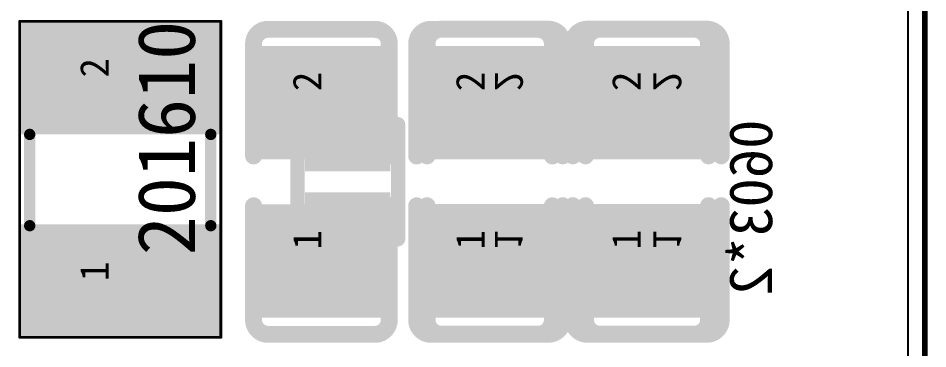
# Model space of a CAD drawing. Header units: millimetres. Extents: x 7.33 to 10.08, y 7.01 to 8.78.
# Drawn here: x 9.7586 to 10.075, y 8.187 to 8.3021 of the extents above; entities that cross this region are included whole.
import ezdxf

# ---------------------------------------------------------------- set-up
doc = ezdxf.new("R2010")
doc.units = ezdxf.units.MM
doc.header["$MEASUREMENT"] = 0
for name, color, linetype in [('BottomLayer', 5, 'Continuous'), ('BottomOverlay', 54, 'Continuous'), ('BottomPaste', 16, 'Continuous'), ('BottomSolder', 6, 'Continuous'), ('KeepOutLayer', 6, 'Continuous'), ('Mechanical1', 6, 'Continuous'), ('Mechanical16', 56, 'Continuous'), ('Mechanical20', 56, 'Continuous'), ('Mechanical5', 56, 'Continuous'), ('MidLayer5', 130, 'Continuous'), ('MidLayer6', 216, 'Continuous'), ('TopLayer', 1, 'Continuous'), ('TopOverlay', 2, 'Continuous'), ('TopPaste', 8, 'Continuous'), ('TopSolder', 216, 'Continuous')]:
    doc.layers.add(name, color=color, linetype=linetype)

# ---------------------------------------------------------------- blocks, each defined once
blk = doc.blocks.new('IND_201610_237')
at = {"layer": 'Mechanical16'}
for points, const_width in [([(0.055, 0.035), (-0.055, 0.035)], 0.001), ([(-0.055, -0.035), (-0.055, 0.035)], 0.001), ([(0.055, -0.035), (0.055, 0.035)], 0.001), ([(0.01565, 0.0315), (-0.01615, 0.0315)], 0.00394), ([(0.01565, -0.0315), (-0.01615, -0.0315)], 0.00394), ([(0.055, -0.035), (-0.055, -0.035)], 0.001)]:
    blk.add_lwpolyline(points, dxfattribs=dict(at, const_width=const_width))
for points, const_width in [([(-0.05525, 0.035, 1), (-0.05475, 0.035, 1)], 0.0005), ([(-0.05525, 0.035, 1), (-0.05475, 0.035, 1)], 0.0005), ([(0.05475, 0.035, 1), (0.05525, 0.035, 1)], 0.0005), ([(0.05475, 0.035, 1), (0.05525, 0.035, 1)], 0.0005), ([(-0.017135, 0.0315, 1), (-0.015165, 0.0315, 1)], 0.00197), ([(0.014665, 0.0315, 1), (0.016635, 0.0315, 1)], 0.00197), ([(-0.017135, -0.0315, 1), (-0.015165, -0.0315, 1)], 0.00197), ([(0.014665, -0.0315, 1), (0.016635, -0.0315, 1)], 0.00197), ([(-0.05525, -0.035, 1), (-0.05475, -0.035, 1)], 0.0005), ([(-0.05525, -0.035, 1), (-0.05475, -0.035, 1)], 0.0005), ([(0.05475, -0.035, 1), (0.05525, -0.035, 1)], 0.0005), ([(0.05475, -0.035, 1), (0.05525, -0.035, 1)], 0.0005)]:
    blk.add_lwpolyline(points, format="xyb", close=True, dxfattribs=dict(at, const_width=const_width))
at = {"layer": 'TopLayer'}
for points in [[(-0.051178, 0.031496), (-0.051178, -0.031496), (-0.019682, 0.031496), (-0.019682, -0.031496)], [(0.019682, 0.031496), (0.019682, -0.031496), (0.051178, 0.031496), (0.051178, -0.031496)]]:
    blk.add_solid(points, dxfattribs=at)
at = {"layer": 'TopOverlay', "const_width": 0.00394}
for points in [[(0.01565, 0.0315), (-0.01615, 0.0315)], [(0.01565, -0.0315), (-0.01615, -0.0315)]]:
    blk.add_lwpolyline(points, dxfattribs=at)
at = {"layer": 'TopOverlay', "const_width": 0.00197}
for points in [[(-0.017135, 0.0315, 1), (-0.015165, 0.0315, 1)], [(0.014665, 0.0315, 1), (0.016635, 0.0315, 1)], [(-0.017135, -0.0315, 1), (-0.015165, -0.0315, 1)], [(0.014665, -0.0315, 1), (0.016635, -0.0315, 1)]]:
    blk.add_lwpolyline(points, format="xyb", close=True, dxfattribs=at)
at = {"layer": 'TopPaste'}
for points in [[(-0.051178, 0.031496), (-0.051178, -0.031496), (-0.019682, 0.031496), (-0.019682, -0.031496)], [(0.019682, 0.031496), (0.019682, -0.031496), (0.051178, 0.031496), (0.051178, -0.031496)]]:
    blk.add_solid(points, dxfattribs=at)
at = {"layer": 'TopSolder'}
for points in [[(-0.055178, 0.035496), (-0.055178, -0.035496), (-0.015682, 0.035496), (-0.015682, -0.035496)], [(0.015682, 0.035496), (0.015682, -0.035496), (0.055178, 0.035496), (0.055178, -0.035496)]]:
    blk.add_solid(points, dxfattribs=at)
at = {"layer": 'Mechanical20'}
for s, p in [('1', (-0.03543, 0.004)), ('2', (0.03543, 0.004))]:
    blk.add_text(s, height=0.01, dxfattribs=at).set_placement(p)
blk = doc.blocks.new('C0603_B_438')
at = {"layer": 'BottomLayer'}
for points in [[(-0.01181, 0.01771), (-0.04331, 0.01771), (-0.01181, -0.01771), (-0.04331, -0.01771)], [(0.04331, 0.01771), (0.01181, 0.01771), (0.04331, -0.01771), (0.01181, -0.01771)]]:
    blk.add_solid(points, dxfattribs=at)
at = {"layer": 'BottomOverlay', "const_width": 0.00591}
for points in [[(-0.0531, 0.0186, -0.414214), (-0.0481, 0.0236)], [(0.0481, 0.0236, -0.414214), (0.0531, 0.0186)], [(-0.0481, -0.0236, -0.414214), (-0.0531, -0.0186)], [(0.0531, -0.0186, -0.414214), (0.0481, -0.0236)]]:
    blk.add_lwpolyline(points, format="xyb", dxfattribs=at)
for points in [[(-0.00836, 0.0236), (-0.0481, 0.0236)], [(0.0481, 0.0236), (0.00902, 0.0236)], [(-0.0531, -0.0186), (-0.0531, 0.0186)], [(0.0531, -0.0186), (0.0531, 0.0186)], [(-0.00836, -0.0236), (-0.0481, -0.0236)], [(0.0481, -0.0236), (0.00902, -0.0236)]]:
    blk.add_lwpolyline(points, dxfattribs=at)
at = {"layer": 'BottomOverlay', "const_width": 0.00296}
for points in [[(-0.04958, 0.0236, 1), (-0.04662, 0.0236, 1)], [(-0.04958, 0.0236, 1), (-0.04662, 0.0236, 1)], [(-0.00984, 0.0236, 1), (-0.00688, 0.0236, 1)], [(0.00754, 0.0236, 1), (0.0105, 0.0236, 1)], [(0.04662, 0.0236, 1), (0.04958, 0.0236, 1)], [(0.04662, 0.0236, 1), (0.04958, 0.0236, 1)], [(-0.05458, 0.0186, 1), (-0.05162, 0.0186, 1)], [(-0.05458, 0.0186, 1), (-0.05162, 0.0186, 1)], [(0.05162, 0.0186, 1), (0.05458, 0.0186, 1)], [(0.05162, 0.0186, 1), (0.05458, 0.0186, 1)], [(-0.05458, -0.0186, 1), (-0.05162, -0.0186, 1)], [(-0.05458, -0.0186, 1), (-0.05162, -0.0186, 1)], [(0.05162, -0.0186, 1), (0.05458, -0.0186, 1)], [(0.05162, -0.0186, 1), (0.05458, -0.0186, 1)], [(-0.04958, -0.0236, 1), (-0.04662, -0.0236, 1)], [(-0.04958, -0.0236, 1), (-0.04662, -0.0236, 1)], [(-0.00984, -0.0236, 1), (-0.00688, -0.0236, 1)], [(0.00754, -0.0236, 1), (0.0105, -0.0236, 1)], [(0.04662, -0.0236, 1), (0.04958, -0.0236, 1)], [(0.04662, -0.0236, 1), (0.04958, -0.0236, 1)]]:
    blk.add_lwpolyline(points, format="xyb", close=True, dxfattribs=at)
at = {"layer": 'BottomPaste'}
for points in [[(-0.01181, 0.01771), (-0.04331, 0.01771), (-0.01181, -0.01771), (-0.04331, -0.01771)], [(0.04331, 0.01771), (0.01181, 0.01771), (0.04331, -0.01771), (0.01181, -0.01771)]]:
    blk.add_solid(points, dxfattribs=at)
at = {"layer": 'BottomSolder'}
for points in [[(-0.00781, 0.02171), (-0.04731, 0.02171), (-0.00781, -0.02171), (-0.04731, -0.02171)], [(0.04731, 0.02171), (0.00781, 0.02171), (0.04731, -0.02171), (0.00781, -0.02171)]]:
    blk.add_solid(points, dxfattribs=at)
at = {"layer": 'Mechanical16', "const_width": 0.00591}
for points in [[(-0.0531, 0.0186, -0.414214), (-0.0481, 0.0236)], [(0.0481, 0.0236, -0.414214), (0.0531, 0.0186)], [(-0.0481, -0.0236, -0.414214), (-0.0531, -0.0186)], [(0.0531, -0.0186, -0.414214), (0.0481, -0.0236)]]:
    blk.add_lwpolyline(points, format="xyb", dxfattribs=at)
for points in [[(-0.00836, 0.0236), (-0.0481, 0.0236)], [(0.0481, 0.0236), (0.00902, 0.0236)], [(-0.0531, -0.0186), (-0.0531, 0.0186)], [(0.0531, -0.0186), (0.0531, 0.0186)], [(-0.00836, -0.0236), (-0.0481, -0.0236)], [(0.0481, -0.0236), (0.00902, -0.0236)]]:
    blk.add_lwpolyline(points, dxfattribs=at)
at = {"layer": 'Mechanical16', "const_width": 0.00296}
for points in [[(-0.04958, 0.0236, 1), (-0.04662, 0.0236, 1)], [(-0.04958, 0.0236, 1), (-0.04662, 0.0236, 1)], [(-0.00984, 0.0236, 1), (-0.00688, 0.0236, 1)], [(0.00754, 0.0236, 1), (0.0105, 0.0236, 1)], [(0.04662, 0.0236, 1), (0.04958, 0.0236, 1)], [(0.04662, 0.0236, 1), (0.04958, 0.0236, 1)], [(-0.05458, 0.0186, 1), (-0.05162, 0.0186, 1)], [(-0.05458, 0.0186, 1), (-0.05162, 0.0186, 1)], [(0.05162, 0.0186, 1), (0.05458, 0.0186, 1)], [(0.05162, 0.0186, 1), (0.05458, 0.0186, 1)], [(-0.05458, -0.0186, 1), (-0.05162, -0.0186, 1)], [(-0.05458, -0.0186, 1), (-0.05162, -0.0186, 1)], [(0.05162, -0.0186, 1), (0.05458, -0.0186, 1)], [(0.05162, -0.0186, 1), (0.05458, -0.0186, 1)], [(-0.04958, -0.0236, 1), (-0.04662, -0.0236, 1)], [(-0.04958, -0.0236, 1), (-0.04662, -0.0236, 1)], [(-0.00984, -0.0236, 1), (-0.00688, -0.0236, 1)], [(0.00754, -0.0236, 1), (0.0105, -0.0236, 1)], [(0.04662, -0.0236, 1), (0.04958, -0.0236, 1)], [(0.04662, -0.0236, 1), (0.04958, -0.0236, 1)]]:
    blk.add_lwpolyline(points, format="xyb", close=True, dxfattribs=at)
at = {"layer": 'Mechanical20', "text_generation_flag": 2}
for s, p in [('1', (-0.02356, 0)), ('2', (0.03156, 0))]:
    blk.add_text(s, height=0.01, rotation=-180, dxfattribs=at).set_placement(p)
blk = doc.blocks.new('C0603_439')
at = {"layer": 'Mechanical16', "const_width": 0.00591}
for points in [[(-0.0531, 0.0186, -0.414214), (-0.0481, 0.0236)], [(0.0481, 0.0236, -0.414214), (0.0531, 0.0186)], [(-0.0481, -0.0236, -0.414214), (-0.0531, -0.0186)], [(0.0531, -0.0186, -0.414214), (0.0481, -0.0236)]]:
    blk.add_lwpolyline(points, format="xyb", dxfattribs=at)
for points in [[(-0.00836, 0.0236), (-0.0481, 0.0236)], [(0.0481, 0.0236), (0.00902, 0.0236)], [(-0.0531, -0.0186), (-0.0531, 0.0186)], [(0.0531, -0.0186), (0.0531, 0.0186)], [(-0.00836, -0.0236), (-0.0481, -0.0236)], [(0.0481, -0.0236), (0.00902, -0.0236)]]:
    blk.add_lwpolyline(points, dxfattribs=at)
at = {"layer": 'Mechanical16', "const_width": 0.00296}
for points in [[(-0.04958, 0.0236, 1), (-0.04662, 0.0236, 1)], [(-0.04958, 0.0236, 1), (-0.04662, 0.0236, 1)], [(-0.00984, 0.0236, 1), (-0.00688, 0.0236, 1)], [(0.00754, 0.0236, 1), (0.0105, 0.0236, 1)], [(0.04662, 0.0236, 1), (0.04958, 0.0236, 1)], [(0.04662, 0.0236, 1), (0.04958, 0.0236, 1)], [(-0.05458, 0.0186, 1), (-0.05162, 0.0186, 1)], [(-0.05458, 0.0186, 1), (-0.05162, 0.0186, 1)], [(0.05162, 0.0186, 1), (0.05458, 0.0186, 1)], [(0.05162, 0.0186, 1), (0.05458, 0.0186, 1)], [(-0.05458, -0.0186, 1), (-0.05162, -0.0186, 1)], [(-0.05458, -0.0186, 1), (-0.05162, -0.0186, 1)], [(0.05162, -0.0186, 1), (0.05458, -0.0186, 1)], [(0.05162, -0.0186, 1), (0.05458, -0.0186, 1)], [(-0.04958, -0.0236, 1), (-0.04662, -0.0236, 1)], [(-0.04958, -0.0236, 1), (-0.04662, -0.0236, 1)], [(-0.00984, -0.0236, 1), (-0.00688, -0.0236, 1)], [(0.00754, -0.0236, 1), (0.0105, -0.0236, 1)], [(0.04662, -0.0236, 1), (0.04958, -0.0236, 1)], [(0.04662, -0.0236, 1), (0.04958, -0.0236, 1)]]:
    blk.add_lwpolyline(points, format="xyb", close=True, dxfattribs=at)
at = {"layer": 'TopLayer'}
for points in [[(-0.01181, 0.01771), (-0.04331, 0.01771), (-0.01181, -0.01771), (-0.04331, -0.01771)], [(0.04331, 0.01771), (0.01181, 0.01771), (0.04331, -0.01771), (0.01181, -0.01771)]]:
    blk.add_solid(points, dxfattribs=at)
at = {"layer": 'TopOverlay', "const_width": 0.00591}
for points in [[(-0.0531, 0.0186, -0.414214), (-0.0481, 0.0236)], [(0.0481, 0.0236, -0.414214), (0.0531, 0.0186)], [(-0.0481, -0.0236, -0.414214), (-0.0531, -0.0186)], [(0.0531, -0.0186, -0.414214), (0.0481, -0.0236)]]:
    blk.add_lwpolyline(points, format="xyb", dxfattribs=at)
for points in [[(-0.00836, 0.0236), (-0.0481, 0.0236)], [(0.0481, 0.0236), (0.00902, 0.0236)], [(-0.0531, -0.0186), (-0.0531, 0.0186)], [(0.0531, -0.0186), (0.0531, 0.0186)], [(-0.00836, -0.0236), (-0.0481, -0.0236)], [(0.0481, -0.0236), (0.00902, -0.0236)]]:
    blk.add_lwpolyline(points, dxfattribs=at)
at = {"layer": 'TopOverlay', "const_width": 0.00296}
for points in [[(-0.04958, 0.0236, 1), (-0.04662, 0.0236, 1)], [(-0.04958, 0.0236, 1), (-0.04662, 0.0236, 1)], [(-0.00984, 0.0236, 1), (-0.00688, 0.0236, 1)], [(0.00754, 0.0236, 1), (0.0105, 0.0236, 1)], [(0.04662, 0.0236, 1), (0.04958, 0.0236, 1)], [(0.04662, 0.0236, 1), (0.04958, 0.0236, 1)], [(-0.05458, 0.0186, 1), (-0.05162, 0.0186, 1)], [(-0.05458, 0.0186, 1), (-0.05162, 0.0186, 1)], [(0.05162, 0.0186, 1), (0.05458, 0.0186, 1)], [(0.05162, 0.0186, 1), (0.05458, 0.0186, 1)], [(-0.05458, -0.0186, 1), (-0.05162, -0.0186, 1)], [(-0.05458, -0.0186, 1), (-0.05162, -0.0186, 1)], [(0.05162, -0.0186, 1), (0.05458, -0.0186, 1)], [(0.05162, -0.0186, 1), (0.05458, -0.0186, 1)], [(-0.04958, -0.0236, 1), (-0.04662, -0.0236, 1)], [(-0.04958, -0.0236, 1), (-0.04662, -0.0236, 1)], [(-0.00984, -0.0236, 1), (-0.00688, -0.0236, 1)], [(0.00754, -0.0236, 1), (0.0105, -0.0236, 1)], [(0.04662, -0.0236, 1), (0.04958, -0.0236, 1)], [(0.04662, -0.0236, 1), (0.04958, -0.0236, 1)]]:
    blk.add_lwpolyline(points, format="xyb", close=True, dxfattribs=at)
at = {"layer": 'TopPaste'}
for points in [[(-0.01181, 0.01771), (-0.04331, 0.01771), (-0.01181, -0.01771), (-0.04331, -0.01771)], [(0.04331, 0.01771), (0.01181, 0.01771), (0.04331, -0.01771), (0.01181, -0.01771)]]:
    blk.add_solid(points, dxfattribs=at)
at = {"layer": 'TopSolder'}
for points in [[(-0.00781, 0.02171), (-0.04731, 0.02171), (-0.00781, -0.02171), (-0.04731, -0.02171)], [(0.04731, 0.02171), (0.00781, 0.02171), (0.04731, -0.02171), (0.00781, -0.02171)]]:
    blk.add_solid(points, dxfattribs=at)
at = {"layer": 'Mechanical20'}
for s, p in [('1', (-0.02356, 0)), ('2', (0.03156, 0))]:
    blk.add_text(s, height=0.01, dxfattribs=at).set_placement(p)
blk = doc.blocks.new('C0603_440')
at = {"layer": 'Mechanical16', "const_width": 0.00591}
for points in [[(-0.0531, 0.0186, -0.414214), (-0.0481, 0.0236)], [(0.0481, 0.0236, -0.414214), (0.0531, 0.0186)], [(-0.0481, -0.0236, -0.414214), (-0.0531, -0.0186)], [(0.0531, -0.0186, -0.414214), (0.0481, -0.0236)]]:
    blk.add_lwpolyline(points, format="xyb", dxfattribs=at)
for points in [[(-0.00836, 0.0236), (-0.0481, 0.0236)], [(0.0481, 0.0236), (0.00902, 0.0236)], [(-0.0531, -0.0186), (-0.0531, 0.0186)], [(0.0531, -0.0186), (0.0531, 0.0186)], [(-0.00836, -0.0236), (-0.0481, -0.0236)], [(0.0481, -0.0236), (0.00902, -0.0236)]]:
    blk.add_lwpolyline(points, dxfattribs=at)
at = {"layer": 'Mechanical16', "const_width": 0.00296}
for points in [[(-0.04958, 0.0236, 1), (-0.04662, 0.0236, 1)], [(-0.04958, 0.0236, 1), (-0.04662, 0.0236, 1)], [(-0.00984, 0.0236, 1), (-0.00688, 0.0236, 1)], [(0.00754, 0.0236, 1), (0.0105, 0.0236, 1)], [(0.04662, 0.0236, 1), (0.04958, 0.0236, 1)], [(0.04662, 0.0236, 1), (0.04958, 0.0236, 1)], [(-0.05458, 0.0186, 1), (-0.05162, 0.0186, 1)], [(-0.05458, 0.0186, 1), (-0.05162, 0.0186, 1)], [(0.05162, 0.0186, 1), (0.05458, 0.0186, 1)], [(0.05162, 0.0186, 1), (0.05458, 0.0186, 1)], [(-0.05458, -0.0186, 1), (-0.05162, -0.0186, 1)], [(-0.05458, -0.0186, 1), (-0.05162, -0.0186, 1)], [(0.05162, -0.0186, 1), (0.05458, -0.0186, 1)], [(0.05162, -0.0186, 1), (0.05458, -0.0186, 1)], [(-0.04958, -0.0236, 1), (-0.04662, -0.0236, 1)], [(-0.04958, -0.0236, 1), (-0.04662, -0.0236, 1)], [(-0.00984, -0.0236, 1), (-0.00688, -0.0236, 1)], [(0.00754, -0.0236, 1), (0.0105, -0.0236, 1)], [(0.04662, -0.0236, 1), (0.04958, -0.0236, 1)], [(0.04662, -0.0236, 1), (0.04958, -0.0236, 1)]]:
    blk.add_lwpolyline(points, format="xyb", close=True, dxfattribs=at)
at = {"layer": 'TopLayer'}
for points in [[(-0.01181, 0.01771), (-0.04331, 0.01771), (-0.01181, -0.01771), (-0.04331, -0.01771)], [(0.04331, 0.01771), (0.01181, 0.01771), (0.04331, -0.01771), (0.01181, -0.01771)]]:
    blk.add_solid(points, dxfattribs=at)
at = {"layer": 'TopOverlay', "const_width": 0.00591}
for points in [[(-0.0531, 0.0186, -0.414214), (-0.0481, 0.0236)], [(0.0481, 0.0236, -0.414214), (0.0531, 0.0186)], [(-0.0481, -0.0236, -0.414214), (-0.0531, -0.0186)], [(0.0531, -0.0186, -0.414214), (0.0481, -0.0236)]]:
    blk.add_lwpolyline(points, format="xyb", dxfattribs=at)
for points in [[(-0.00836, 0.0236), (-0.0481, 0.0236)], [(0.0481, 0.0236), (0.00902, 0.0236)], [(-0.0531, -0.0186), (-0.0531, 0.0186)], [(0.0531, -0.0186), (0.0531, 0.0186)], [(-0.00836, -0.0236), (-0.0481, -0.0236)], [(0.0481, -0.0236), (0.00902, -0.0236)]]:
    blk.add_lwpolyline(points, dxfattribs=at)
at = {"layer": 'TopOverlay', "const_width": 0.00296}
for points in [[(-0.04958, 0.0236, 1), (-0.04662, 0.0236, 1)], [(-0.04958, 0.0236, 1), (-0.04662, 0.0236, 1)], [(-0.00984, 0.0236, 1), (-0.00688, 0.0236, 1)], [(0.00754, 0.0236, 1), (0.0105, 0.0236, 1)], [(0.04662, 0.0236, 1), (0.04958, 0.0236, 1)], [(0.04662, 0.0236, 1), (0.04958, 0.0236, 1)], [(-0.05458, 0.0186, 1), (-0.05162, 0.0186, 1)], [(-0.05458, 0.0186, 1), (-0.05162, 0.0186, 1)], [(0.05162, 0.0186, 1), (0.05458, 0.0186, 1)], [(0.05162, 0.0186, 1), (0.05458, 0.0186, 1)], [(-0.05458, -0.0186, 1), (-0.05162, -0.0186, 1)], [(-0.05458, -0.0186, 1), (-0.05162, -0.0186, 1)], [(0.05162, -0.0186, 1), (0.05458, -0.0186, 1)], [(0.05162, -0.0186, 1), (0.05458, -0.0186, 1)], [(-0.04958, -0.0236, 1), (-0.04662, -0.0236, 1)], [(-0.04958, -0.0236, 1), (-0.04662, -0.0236, 1)], [(-0.00984, -0.0236, 1), (-0.00688, -0.0236, 1)], [(0.00754, -0.0236, 1), (0.0105, -0.0236, 1)], [(0.04662, -0.0236, 1), (0.04958, -0.0236, 1)], [(0.04662, -0.0236, 1), (0.04958, -0.0236, 1)]]:
    blk.add_lwpolyline(points, format="xyb", close=True, dxfattribs=at)
at = {"layer": 'TopPaste'}
for points in [[(-0.01181, 0.01771), (-0.04331, 0.01771), (-0.01181, -0.01771), (-0.04331, -0.01771)], [(0.04331, 0.01771), (0.01181, 0.01771), (0.04331, -0.01771), (0.01181, -0.01771)]]:
    blk.add_solid(points, dxfattribs=at)
at = {"layer": 'TopSolder'}
for points in [[(-0.00781, 0.02171), (-0.04731, 0.02171), (-0.00781, -0.02171), (-0.04731, -0.02171)], [(0.04731, 0.02171), (0.00781, 0.02171), (0.04731, -0.02171), (0.00781, -0.02171)]]:
    blk.add_solid(points, dxfattribs=at)
at = {"layer": 'Mechanical20'}
for s, p in [('1', (-0.02356, 0)), ('2', (0.03156, 0))]:
    blk.add_text(s, height=0.01, dxfattribs=at).set_placement(p)
blk = doc.blocks.new('C0603_B_519')
at = {"layer": 'BottomLayer'}
for points in [[(-0.01181, 0.01771), (-0.04331, 0.01771), (-0.01181, -0.01771), (-0.04331, -0.01771)], [(0.04331, 0.01771), (0.01181, 0.01771), (0.04331, -0.01771), (0.01181, -0.01771)]]:
    blk.add_solid(points, dxfattribs=at)
at = {"layer": 'BottomOverlay', "const_width": 0.00591}
for points in [[(-0.0531, 0.0186, -0.414214), (-0.0481, 0.0236)], [(0.0481, 0.0236, -0.414214), (0.0531, 0.0186)], [(-0.0481, -0.0236, -0.414214), (-0.0531, -0.0186)], [(0.0531, -0.0186, -0.414214), (0.0481, -0.0236)]]:
    blk.add_lwpolyline(points, format="xyb", dxfattribs=at)
for points in [[(-0.00836, 0.0236), (-0.0481, 0.0236)], [(0.0481, 0.0236), (0.00902, 0.0236)], [(-0.0531, -0.0186), (-0.0531, 0.0186)], [(0.0531, -0.0186), (0.0531, 0.0186)], [(-0.00836, -0.0236), (-0.0481, -0.0236)], [(0.0481, -0.0236), (0.00902, -0.0236)]]:
    blk.add_lwpolyline(points, dxfattribs=at)
at = {"layer": 'BottomOverlay', "const_width": 0.00296}
for points in [[(-0.04958, 0.0236, 1), (-0.04662, 0.0236, 1)], [(-0.04958, 0.0236, 1), (-0.04662, 0.0236, 1)], [(-0.00984, 0.0236, 1), (-0.00688, 0.0236, 1)], [(0.00754, 0.0236, 1), (0.0105, 0.0236, 1)], [(0.04662, 0.0236, 1), (0.04958, 0.0236, 1)], [(0.04662, 0.0236, 1), (0.04958, 0.0236, 1)], [(-0.05458, 0.0186, 1), (-0.05162, 0.0186, 1)], [(-0.05458, 0.0186, 1), (-0.05162, 0.0186, 1)], [(0.05162, 0.0186, 1), (0.05458, 0.0186, 1)], [(0.05162, 0.0186, 1), (0.05458, 0.0186, 1)], [(-0.05458, -0.0186, 1), (-0.05162, -0.0186, 1)], [(-0.05458, -0.0186, 1), (-0.05162, -0.0186, 1)], [(0.05162, -0.0186, 1), (0.05458, -0.0186, 1)], [(0.05162, -0.0186, 1), (0.05458, -0.0186, 1)], [(-0.04958, -0.0236, 1), (-0.04662, -0.0236, 1)], [(-0.04958, -0.0236, 1), (-0.04662, -0.0236, 1)], [(-0.00984, -0.0236, 1), (-0.00688, -0.0236, 1)], [(0.00754, -0.0236, 1), (0.0105, -0.0236, 1)], [(0.04662, -0.0236, 1), (0.04958, -0.0236, 1)], [(0.04662, -0.0236, 1), (0.04958, -0.0236, 1)]]:
    blk.add_lwpolyline(points, format="xyb", close=True, dxfattribs=at)
at = {"layer": 'BottomPaste'}
for points in [[(-0.01181, 0.01771), (-0.04331, 0.01771), (-0.01181, -0.01771), (-0.04331, -0.01771)], [(0.04331, 0.01771), (0.01181, 0.01771), (0.04331, -0.01771), (0.01181, -0.01771)]]:
    blk.add_solid(points, dxfattribs=at)
at = {"layer": 'BottomSolder'}
for points in [[(-0.00781, 0.02171), (-0.04731, 0.02171), (-0.00781, -0.02171), (-0.04731, -0.02171)], [(0.04731, 0.02171), (0.00781, 0.02171), (0.04731, -0.02171), (0.00781, -0.02171)]]:
    blk.add_solid(points, dxfattribs=at)
at = {"layer": 'Mechanical16', "const_width": 0.00591}
for points in [[(-0.0531, 0.0186, -0.414214), (-0.0481, 0.0236)], [(0.0481, 0.0236, -0.414214), (0.0531, 0.0186)], [(-0.0481, -0.0236, -0.414214), (-0.0531, -0.0186)], [(0.0531, -0.0186, -0.414214), (0.0481, -0.0236)]]:
    blk.add_lwpolyline(points, format="xyb", dxfattribs=at)
for points in [[(-0.00836, 0.0236), (-0.0481, 0.0236)], [(0.0481, 0.0236), (0.00902, 0.0236)], [(-0.0531, -0.0186), (-0.0531, 0.0186)], [(0.0531, -0.0186), (0.0531, 0.0186)], [(-0.00836, -0.0236), (-0.0481, -0.0236)], [(0.0481, -0.0236), (0.00902, -0.0236)]]:
    blk.add_lwpolyline(points, dxfattribs=at)
at = {"layer": 'Mechanical16', "const_width": 0.00296}
for points in [[(-0.04958, 0.0236, 1), (-0.04662, 0.0236, 1)], [(-0.04958, 0.0236, 1), (-0.04662, 0.0236, 1)], [(-0.00984, 0.0236, 1), (-0.00688, 0.0236, 1)], [(0.00754, 0.0236, 1), (0.0105, 0.0236, 1)], [(0.04662, 0.0236, 1), (0.04958, 0.0236, 1)], [(0.04662, 0.0236, 1), (0.04958, 0.0236, 1)], [(-0.05458, 0.0186, 1), (-0.05162, 0.0186, 1)], [(-0.05458, 0.0186, 1), (-0.05162, 0.0186, 1)], [(0.05162, 0.0186, 1), (0.05458, 0.0186, 1)], [(0.05162, 0.0186, 1), (0.05458, 0.0186, 1)], [(-0.05458, -0.0186, 1), (-0.05162, -0.0186, 1)], [(-0.05458, -0.0186, 1), (-0.05162, -0.0186, 1)], [(0.05162, -0.0186, 1), (0.05458, -0.0186, 1)], [(0.05162, -0.0186, 1), (0.05458, -0.0186, 1)], [(-0.04958, -0.0236, 1), (-0.04662, -0.0236, 1)], [(-0.04958, -0.0236, 1), (-0.04662, -0.0236, 1)], [(-0.00984, -0.0236, 1), (-0.00688, -0.0236, 1)], [(0.00754, -0.0236, 1), (0.0105, -0.0236, 1)], [(0.04662, -0.0236, 1), (0.04958, -0.0236, 1)], [(0.04662, -0.0236, 1), (0.04958, -0.0236, 1)]]:
    blk.add_lwpolyline(points, format="xyb", close=True, dxfattribs=at)
at = {"layer": 'Mechanical20', "text_generation_flag": 2}
for s, p in [('1', (-0.02356, 0)), ('2', (0.03156, 0))]:
    blk.add_text(s, height=0.01, rotation=-180, dxfattribs=at).set_placement(p)
blk = doc.blocks.new('C0603_520')
at = {"layer": 'Mechanical16', "const_width": 0.00591}
for points in [[(-0.0531, 0.0186, -0.414214), (-0.0481, 0.0236)], [(0.0481, 0.0236, -0.414214), (0.0531, 0.0186)], [(-0.0481, -0.0236, -0.414214), (-0.0531, -0.0186)], [(0.0531, -0.0186, -0.414214), (0.0481, -0.0236)]]:
    blk.add_lwpolyline(points, format="xyb", dxfattribs=at)
for points in [[(-0.00836, 0.0236), (-0.0481, 0.0236)], [(0.0481, 0.0236), (0.00902, 0.0236)], [(-0.0531, -0.0186), (-0.0531, 0.0186)], [(0.0531, -0.0186), (0.0531, 0.0186)], [(-0.00836, -0.0236), (-0.0481, -0.0236)], [(0.0481, -0.0236), (0.00902, -0.0236)]]:
    blk.add_lwpolyline(points, dxfattribs=at)
at = {"layer": 'Mechanical16', "const_width": 0.00296}
for points in [[(-0.04958, 0.0236, 1), (-0.04662, 0.0236, 1)], [(-0.04958, 0.0236, 1), (-0.04662, 0.0236, 1)], [(-0.00984, 0.0236, 1), (-0.00688, 0.0236, 1)], [(0.00754, 0.0236, 1), (0.0105, 0.0236, 1)], [(0.04662, 0.0236, 1), (0.04958, 0.0236, 1)], [(0.04662, 0.0236, 1), (0.04958, 0.0236, 1)], [(-0.05458, 0.0186, 1), (-0.05162, 0.0186, 1)], [(-0.05458, 0.0186, 1), (-0.05162, 0.0186, 1)], [(0.05162, 0.0186, 1), (0.05458, 0.0186, 1)], [(0.05162, 0.0186, 1), (0.05458, 0.0186, 1)], [(-0.05458, -0.0186, 1), (-0.05162, -0.0186, 1)], [(-0.05458, -0.0186, 1), (-0.05162, -0.0186, 1)], [(0.05162, -0.0186, 1), (0.05458, -0.0186, 1)], [(0.05162, -0.0186, 1), (0.05458, -0.0186, 1)], [(-0.04958, -0.0236, 1), (-0.04662, -0.0236, 1)], [(-0.04958, -0.0236, 1), (-0.04662, -0.0236, 1)], [(-0.00984, -0.0236, 1), (-0.00688, -0.0236, 1)], [(0.00754, -0.0236, 1), (0.0105, -0.0236, 1)], [(0.04662, -0.0236, 1), (0.04958, -0.0236, 1)], [(0.04662, -0.0236, 1), (0.04958, -0.0236, 1)]]:
    blk.add_lwpolyline(points, format="xyb", close=True, dxfattribs=at)
at = {"layer": 'TopLayer'}
for points in [[(-0.01181, 0.01771), (-0.04331, 0.01771), (-0.01181, -0.01771), (-0.04331, -0.01771)], [(0.04331, 0.01771), (0.01181, 0.01771), (0.04331, -0.01771), (0.01181, -0.01771)]]:
    blk.add_solid(points, dxfattribs=at)
at = {"layer": 'TopOverlay', "const_width": 0.00591}
for points in [[(-0.0531, 0.0186, -0.414214), (-0.0481, 0.0236)], [(0.0481, 0.0236, -0.414214), (0.0531, 0.0186)], [(-0.0481, -0.0236, -0.414214), (-0.0531, -0.0186)], [(0.0531, -0.0186, -0.414214), (0.0481, -0.0236)]]:
    blk.add_lwpolyline(points, format="xyb", dxfattribs=at)
for points in [[(-0.00836, 0.0236), (-0.0481, 0.0236)], [(0.0481, 0.0236), (0.00902, 0.0236)], [(-0.0531, -0.0186), (-0.0531, 0.0186)], [(0.0531, -0.0186), (0.0531, 0.0186)], [(-0.00836, -0.0236), (-0.0481, -0.0236)], [(0.0481, -0.0236), (0.00902, -0.0236)]]:
    blk.add_lwpolyline(points, dxfattribs=at)
at = {"layer": 'TopOverlay', "const_width": 0.00296}
for points in [[(-0.04958, 0.0236, 1), (-0.04662, 0.0236, 1)], [(-0.04958, 0.0236, 1), (-0.04662, 0.0236, 1)], [(-0.00984, 0.0236, 1), (-0.00688, 0.0236, 1)], [(0.00754, 0.0236, 1), (0.0105, 0.0236, 1)], [(0.04662, 0.0236, 1), (0.04958, 0.0236, 1)], [(0.04662, 0.0236, 1), (0.04958, 0.0236, 1)], [(-0.05458, 0.0186, 1), (-0.05162, 0.0186, 1)], [(-0.05458, 0.0186, 1), (-0.05162, 0.0186, 1)], [(0.05162, 0.0186, 1), (0.05458, 0.0186, 1)], [(0.05162, 0.0186, 1), (0.05458, 0.0186, 1)], [(-0.05458, -0.0186, 1), (-0.05162, -0.0186, 1)], [(-0.05458, -0.0186, 1), (-0.05162, -0.0186, 1)], [(0.05162, -0.0186, 1), (0.05458, -0.0186, 1)], [(0.05162, -0.0186, 1), (0.05458, -0.0186, 1)], [(-0.04958, -0.0236, 1), (-0.04662, -0.0236, 1)], [(-0.04958, -0.0236, 1), (-0.04662, -0.0236, 1)], [(-0.00984, -0.0236, 1), (-0.00688, -0.0236, 1)], [(0.00754, -0.0236, 1), (0.0105, -0.0236, 1)], [(0.04662, -0.0236, 1), (0.04958, -0.0236, 1)], [(0.04662, -0.0236, 1), (0.04958, -0.0236, 1)]]:
    blk.add_lwpolyline(points, format="xyb", close=True, dxfattribs=at)
at = {"layer": 'TopPaste'}
for points in [[(-0.01181, 0.01771), (-0.04331, 0.01771), (-0.01181, -0.01771), (-0.04331, -0.01771)], [(0.04331, 0.01771), (0.01181, 0.01771), (0.04331, -0.01771), (0.01181, -0.01771)]]:
    blk.add_solid(points, dxfattribs=at)
at = {"layer": 'TopSolder'}
for points in [[(-0.00781, 0.02171), (-0.04731, 0.02171), (-0.00781, -0.02171), (-0.04731, -0.02171)], [(0.04731, 0.02171), (0.00781, 0.02171), (0.04731, -0.02171), (0.00781, -0.02171)]]:
    blk.add_solid(points, dxfattribs=at)
at = {"layer": 'Mechanical20'}
for s, p in [('1', (-0.02356, 0)), ('2', (0.03156, 0))]:
    blk.add_text(s, height=0.01, dxfattribs=at).set_placement(p)
blk = doc.blocks.new('C0402_BGA_B_522')
at = {"layer": 'BottomLayer'}
for points in [[(-0.00767, 0.01083), (-0.02933, 0.01083), (-0.00767, -0.01083), (-0.02933, -0.01083)], [(0.02933, 0.01083), (0.00767, 0.01083), (0.02933, -0.01083), (0.00767, -0.01083)]]:
    blk.add_solid(points, dxfattribs=at)
at = {"layer": 'BottomOverlay', "const_width": 0.005}
for points in [[(-0.02, 0.0175), (0.02, 0.0175)], [(-0.02, -0.0175), (0.02, -0.0175)]]:
    blk.add_lwpolyline(points, dxfattribs=at)
at = {"layer": 'BottomOverlay', "const_width": 0.0025}
for points in [[(-0.02125, 0.0175, 1), (-0.01875, 0.0175, 1)], [(0.01875, 0.0175, 1), (0.02125, 0.0175, 1)], [(-0.02125, -0.0175, 1), (-0.01875, -0.0175, 1)], [(0.01875, -0.0175, 1), (0.02125, -0.0175, 1)]]:
    blk.add_lwpolyline(points, format="xyb", close=True, dxfattribs=at)
at = {"layer": 'BottomPaste'}
for points in [[(-0.00767, 0.01083), (-0.02933, 0.01083), (-0.00767, -0.01083), (-0.02933, -0.01083)], [(0.02933, 0.01083), (0.00767, 0.01083), (0.02933, -0.01083), (0.00767, -0.01083)]]:
    blk.add_solid(points, dxfattribs=at)
at = {"layer": 'BottomSolder'}
for points in [[(-0.00367, 0.01483), (-0.03333, 0.01483), (-0.00367, -0.01483), (-0.03333, -0.01483)], [(0.03333, 0.01483), (0.00367, 0.01483), (0.03333, -0.01483), (0.00367, -0.01483)]]:
    blk.add_solid(points, dxfattribs=at)

msp = doc.modelspace()

# ---------------------------------------------------------------- linework, layer by layer
at = {"layer": 'KeepOutLayer', "const_width": 0.00197}
msp.add_lwpolyline([(10.07399, 7.877), (10.07399, 8.75889)], dxfattribs=at)
at = {"layer": 'MidLayer5'}
msp.add_line((10.06806, 8.75889), (10.06806, 7.88294), dxfattribs=at)
at = {"layer": 'MidLayer6'}
msp.add_line((10.06806, 8.75889), (10.06806, 7.88294), dxfattribs=at)

# ---------------------------------------------------------------- block references
for name, p, rotation in [('IND_201610_237', (9.79406, 8.24598), 90), ('C0603_440', (9.86404, 8.24511), 90), ('C0603_439', (9.92078, 8.24511), 90), ('C0603_B_438', (9.92437, 8.24515), 90), ('C0603_520', (9.97511, 8.24515), 90), ('C0603_B_519', (9.97949, 8.24515), 90), ('C0402_BGA_B_522', (9.87319, 8.24515), 270)]:
    msp.add_blockref(name, p, dxfattribs=dict(rotation=rotation))

# ---------------------------------------------------------------- texts
at = {"layer": 'Mechanical1'}
msp.add_text('201610', height=0.02, rotation=90, dxfattribs=at).set_placement((9.82004, 8.21956))
at = {"layer": 'Mechanical5', "text_generation_flag": 2}
msp.add_text('0603*2', height=0.015, rotation=90, dxfattribs=at).set_placement((10.02083, 8.2668))

doc.saveas('drawing.dxf')
